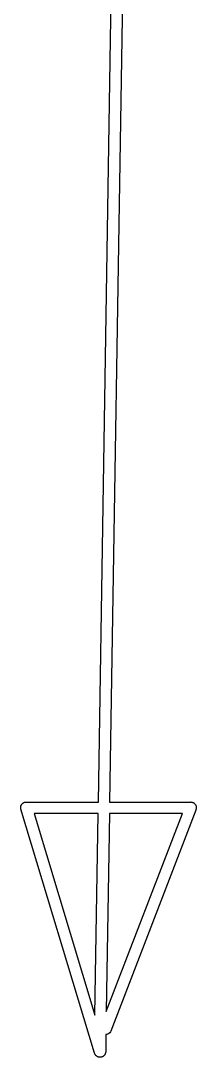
# Model space of a CAD drawing. Extents: x 74 to 212, y -170 to -83.
# Drawn here: x 78.12 to 81.22, y -120.01 to -101.73 of the extents above; entities that cross this region are included whole.
import ezdxf

# ---------------------------------------------------------------- set-up
doc = ezdxf.new("R2010")
doc.units = 0
doc.header["$MEASUREMENT"] = 0
doc.layers.add('BLACK', color=7, linetype='CONTINUOUS')

msp = doc.modelspace()

# ---------------------------------------------------------------- linework, layer by layer
at = {"layer": 'BLACK', "linetype": 'CONTINUOUS'}
for p, q in [((79.4936, -115.506), (79.9232, -88.6992)), ((80.1232, -88.7024), (79.6936, -115.506)), ((78.1226, -115.606), (78.1231, -115.601)), ((78.1231, -115.611), (78.1226, -115.606)), ((78.1231, -115.596), (78.1241, -115.591)), ((78.1231, -115.601), (78.1231, -115.596)), ((78.1231, -115.615), (78.1231, -115.611)), ((78.124, -115.62), (78.1231, -115.615)), ((78.1245, -115.625), (78.124, -115.62)), ((78.1241, -115.591), (78.1245, -115.586)), ((78.1245, -115.586), (78.126, -115.581)), ((78.1271, -115.634), (78.1245, -115.625)), ((78.126, -115.581), (78.127, -115.576)), ((78.127, -115.576), (78.1288, -115.572)), ((79.4272, -119.934), (78.1271, -115.634)), ((78.1288, -115.572), (78.1303, -115.567)), ((78.1303, -115.567), (78.1326, -115.563)), ((78.1326, -115.563), (78.1345, -115.558)), ((78.1345, -115.558), (78.1372, -115.554)), ((78.1372, -115.554), (78.1395, -115.55)), ((78.1395, -115.55), (78.1427, -115.546)), ((78.1427, -115.546), (78.1455, -115.542)), ((78.1455, -115.542), (78.1489, -115.538)), ((78.1489, -115.538), (78.152, -115.535)), ((78.152, -115.535), (78.1559, -115.531)), ((78.1559, -115.531), (78.1594, -115.528)), ((78.1594, -115.528), (78.1635, -115.525)), ((78.1635, -115.525), (78.1673, -115.522)), ((78.1673, -115.522), (78.1717, -115.52)), ((78.1717, -115.52), (78.1758, -115.517)), ((78.1758, -115.517), (78.1803, -115.515)), ((78.1803, -115.515), (78.1846, -115.513)), ((78.1846, -115.513), (78.1894, -115.511)), ((78.1894, -115.511), (78.194, -115.51)), ((78.194, -115.51), (78.1988, -115.509)), ((78.1988, -115.509), (78.2035, -115.507)), ((78.2035, -115.507), (78.2084, -115.507)), ((78.2084, -115.507), (78.2133, -115.506)), ((78.2133, -115.506), (78.2216, -115.506)), ((78.2216, -115.506), (79.4936, -115.506)), ((79.6936, -115.506), (81.1169, -115.506)), ((81.2142, -115.647), (79.7147, -119.546)), ((81.1169, -115.506), (81.1205, -115.505)), ((81.1205, -115.505), (81.1267, -115.506)), ((81.1267, -115.506), (81.128, -115.506)), ((81.128, -115.506), (81.1317, -115.506)), ((81.1317, -115.506), (81.1402, -115.507)), ((81.1402, -115.507), (81.1414, -115.507)), ((81.1414, -115.507), (81.1427, -115.507)), ((81.1427, -115.507), (81.1509, -115.51)), ((81.1509, -115.51), (81.1592, -115.512)), ((81.1592, -115.512), (81.1603, -115.512)), ((81.1603, -115.512), (81.1615, -115.513)), ((81.1615, -115.513), (81.1691, -115.517)), ((81.1691, -115.517), (81.1768, -115.521)), ((81.1768, -115.521), (81.1778, -115.522)), ((81.1778, -115.522), (81.1789, -115.522)), ((81.1789, -115.522), (81.1856, -115.528)), ((81.1856, -115.528), (81.1923, -115.533)), ((81.1923, -115.533), (81.1931, -115.534)), ((81.1931, -115.534), (81.1941, -115.535)), ((81.1941, -115.535), (81.1996, -115.541)), ((81.1996, -115.541), (81.2052, -115.548)), ((81.2052, -115.548), (81.2058, -115.549)), ((81.2058, -115.549), (81.2066, -115.55)), ((81.2066, -115.55), (81.2107, -115.557)), ((81.2107, -115.557), (81.2149, -115.565)), ((81.2159, -115.644), (81.2142, -115.647)), ((81.2149, -115.565), (81.2153, -115.566)), ((81.2153, -115.566), (81.2159, -115.567)), ((81.2159, -115.567), (81.2184, -115.575)), ((81.2177, -115.638), (81.2159, -115.644)), ((81.2182, -115.637), (81.2177, -115.638)), ((81.2191, -115.633), (81.2182, -115.637)), ((81.2184, -115.575), (81.2211, -115.584)), ((81.2216, -115.625), (81.2191, -115.633)), ((81.2211, -115.584), (81.2213, -115.585)), ((81.2213, -115.585), (81.2216, -115.586)), ((81.2216, -115.586), (81.2225, -115.595)), ((81.2218, -115.624), (81.2216, -115.625)), ((81.2221, -115.623), (81.2218, -115.624)), ((81.2227, -115.614), (81.2221, -115.623)), ((81.2225, -115.595), (81.2235, -115.603)), ((81.2236, -115.606), (81.2227, -115.614)), ((81.2235, -115.603), (81.2234, -115.604)), ((81.2234, -115.604), (81.2236, -115.606)), ((78.3578, -115.706), (79.4334, -119.263)), ((79.4904, -115.706), (78.3578, -115.706)), ((79.4334, -119.263), (79.4904, -115.706)), ((79.6904, -115.706), (79.6344, -119.198)), ((79.6344, -119.198), (80.9775, -115.706)), ((80.9775, -115.706), (79.6904, -115.706)), ((79.6279, -119.606), (79.6231, -119.907)), ((79.6452, -119.604), (79.6279, -119.606)), ((79.6639, -119.598), (79.6452, -119.604)), ((79.681, -119.588), (79.6639, -119.598)), ((79.6959, -119.575), (79.681, -119.588)), ((79.708, -119.559), (79.6959, -119.575)), ((79.7147, -119.546), (79.708, -119.559)), ((79.4296, -119.943), (79.4272, -119.934)), ((79.4322, -119.948), (79.4296, -119.943)), ((79.4344, -119.953), (79.4322, -119.948)), ((79.4367, -119.956), (79.4344, -119.953)), ((79.4387, -119.96), (79.4367, -119.956)), ((79.4422, -119.965), (79.4387, -119.96)), ((79.4454, -119.969), (79.4422, -119.965)), ((79.4483, -119.972), (79.4454, -119.969)), ((79.4509, -119.976), (79.4483, -119.972)), ((79.4552, -119.979), (79.4509, -119.976)), ((79.4593, -119.983), (79.4552, -119.979)), ((79.4627, -119.986), (79.4593, -119.983)), ((79.4659, -119.988), (79.4627, -119.986)), ((79.4709, -119.991), (79.4659, -119.988)), ((79.4756, -119.994), (79.4709, -119.991)), ((79.4795, -119.996), (79.4756, -119.994)), ((79.4832, -119.998), (79.4795, -119.996)), ((79.4886, -120), (79.4832, -119.998)), ((79.4938, -120.002), (79.4886, -120)), ((79.4979, -120.003), (79.4938, -120.002)), ((79.5019, -120.004), (79.4979, -120.003)), ((79.5076, -120.005), (79.5019, -120.004)), ((79.5131, -120.006), (79.5076, -120.005)), ((79.5173, -120.006), (79.5131, -120.006)), ((79.5215, -120.006), (79.5173, -120.006)), ((79.5272, -120.006), (79.5215, -120.006)), ((79.5328, -120.006), (79.5272, -120.006)), ((79.5369, -120.005), (79.5328, -120.006)), ((79.5411, -120.005), (79.5369, -120.005)), ((79.5466, -120.003), (79.5411, -120.005)), ((79.5522, -120.002), (79.5466, -120.003)), ((79.556, -120), (79.5522, -120.002)), ((79.56, -119.999), (79.556, -120)), ((79.5651, -119.997), (79.56, -119.999)), ((79.5704, -119.994), (79.5651, -119.997)), ((79.5738, -119.992), (79.5704, -119.994)), ((79.5776, -119.99), (79.5738, -119.992)), ((79.582, -119.987), (79.5776, -119.99)), ((79.5868, -119.983), (79.582, -119.987)), ((79.5897, -119.98), (79.5868, -119.983)), ((79.593, -119.978), (79.5897, -119.98)), ((79.5967, -119.974), (79.593, -119.978)), ((79.6007, -119.97), (79.5967, -119.974)), ((79.603, -119.966), (79.6007, -119.97)), ((79.6057, -119.963), (79.603, -119.966)), ((79.6085, -119.958), (79.6057, -119.963)), ((79.6117, -119.953), (79.6085, -119.958)), ((79.6133, -119.949), (79.6117, -119.953)), ((79.6153, -119.946), (79.6133, -119.949)), ((79.617, -119.94), (79.6153, -119.946)), ((79.6192, -119.935), (79.617, -119.94)), ((79.62, -119.931), (79.6192, -119.935)), ((79.6213, -119.927), (79.62, -119.931)), ((79.622, -119.921), (79.6213, -119.927)), ((79.6231, -119.916), (79.622, -119.921)), ((79.6231, -119.907), (79.6231, -119.916))]:
    msp.add_line(p, q, dxfattribs=at)

doc.saveas('drawing.dxf')
